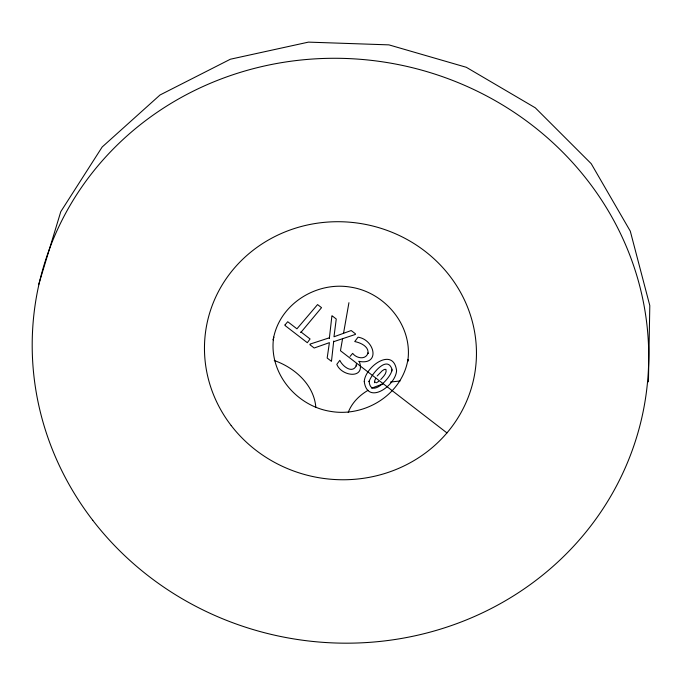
<?xml version="1.0" encoding="UTF-8"?>
<svg xmlns="http://www.w3.org/2000/svg" width="684" height="684" viewBox="0 0 684 684"><rect width="100%" height="100%" fill="white"/><g stroke="black" fill="none" stroke-linecap="round" stroke-linejoin="round"><path stroke-width="1.03" d="M356.304 363.794L356.296 366.008L356.407 365.384C352.517 374.379 342.351 366.137 339.82 360.323L336.81 364.358C341.632 376.627 365.88 379.492 359.331 361.554M648.441 381.852L649.8 305.56L630.289 231.149L591.224 163.698L535.29 107.807L466.291 67.28L388.922 44.87L308.458 42.126L230.388 59.217L160.03 94.982L102.172 146.992L60.773 211.689L38.637 284.672M331.543 360.699L333.715 341.059L333.604 341.692L355.329 334.45M331.86 316.341L329.346 338.4L329.457 337.776L310.04 344.103M342.633 338.4L340.461 350.738L446.943 432.912M343.539 333.262L348.934 302.696M408.057 359.51L407.715 361.451C413.264 326.012 385.152 292.273 350.473 287.118C315.94 281.218 278.781 304.602 273.198 340.016L273.711 337.101C268.162 372.549 296.283 406.279 330.962 411.443C365.051 417.223 402.081 394.531 407.929 359.545M348.216 412.469C351.756 402.936 359.408 395.309 368.112 390.29M374.661 380.834L375.661 378.355M377.175 375.969L382.159 370.831L384.322 369.437L385.956 369.394C387.144 373.344 383.074 376.781 380.766 379.543M350.063 356.415L352.653 353.372C356.45 358.433 365.803 360.212 368.069 352.893L367.958 353.517C369.138 346.455 360.434 342.684 354.739 341.555L358.031 337.186C374.815 339.674 380.672 365.726 358.707 361.306M376.38 382.809L378.722 381.339M371.6 388.204L382.997 383.835M390.461 382.048L400.08 380.962M274.25 360.519C294.565 367.556 314.059 384.784 315.828 407.305M331.971 315.709L336.254 319.009L333.98 336.776L351.183 330.534L355.441 333.818M309.929 344.727L314.187 348.011L329.397 342.658L327.174 358.04L331.432 361.323M364.256 381.527C367.428 405.894 395.771 385.46 396.583 370.642C393.394 346.258 365.111 366.735 364.256 381.527M391.992 369.317L391.727 371.13L391.838 370.497C390.667 378.072 370.283 399.088 369.138 381.065L369.027 381.689C371.036 374.858 387.093 354.457 391.992 369.317M285.083 324.84L284.971 325.464L307.321 342.718L310.074 338.973L300.917 331.902L300.806 332.527L321.54 307.655L317.556 304.585L296.933 328.824L287.733 321.728L285.083 324.84M374.969 382.159L374.858 382.784L374.55 381.467L374.969 382.159M92.776 520.302A308.758 291.931 10 0 0 623.227 472.311A308.758 291.931 10 0 0 305.38 59.593A308.758 291.931 10 0 0 92.776 520.302M231.183 425.542A136.219 128.797 10 0 0 465.214 404.372A136.219 128.797 10 0 0 324.986 222.291A136.219 128.797 10 0 0 231.183 425.542"/></g></svg>
